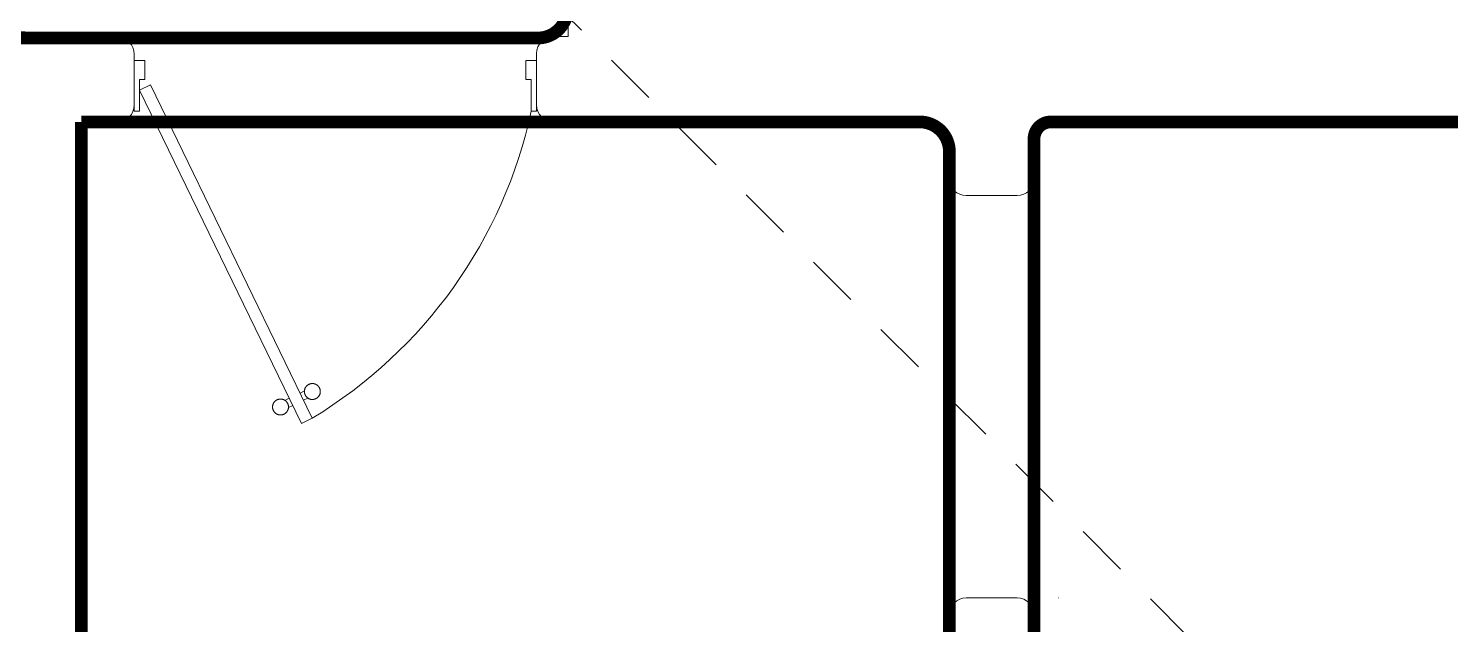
# Model space of a CAD drawing. Header units: metres. Extents: x 8 to 2416, y -346 to 476.
# Drawn here: x 221.737 to 225.096, y -239.623 to -238.216 of the extents above; entities that cross this region are included whole.
import ezdxf

# ---------------------------------------------------------------- set-up
doc = ezdxf.new("R2010")
doc.units = ezdxf.units.M
doc.linetypes.add('0', pattern=[0])
doc.linetypes.add('HIDDEN2', pattern=[0.1875, 0.125, -0.0625])
doc.layers.get('0').update_dxf_attribs({"color": 250, "linetype": '0', "lineweight": 20})
for name, color, linetype, lineweight in [('A-ANNO-TEXT', 251, 'Continuous', 13), ('A-DOOR', 35, 'Continuous', 5), ('A-WALL', 250, 'Continuous', 20), ('baños', 140, 'Continuous', 0), ('piso', 253, 'Continuous', 0)]:
    doc.layers.add(name, color=color, linetype=linetype, lineweight=lineweight)
doc.layers.add('REVESTIMIENTO EXTERIOR', color=7, linetype='Continuous', lineweight=5, true_color=0xffdebd)
doc.layers.add('Techos 1', color=7, linetype='HIDDEN2', lineweight=9, true_color=0x42391a)
doc.styles.get("Standard").update_dxf_attribs({"font": 'arial.ttf', "height": 0.1875})

# ---------------------------------------------------------------- blocks, each defined once
blk = doc.blocks.new('puerta 1.00')
at = {"layer": 'A-DOOR'}
for p, q in [((-0.15, -0.0125), (-0.9369, -0.3949)), ((-0.1376, -0.038), (-0.15, -0.0125)), ((-0.1376, -0.038), (-0.9245, -0.4204)), ((-0.8946, -0.3743), (-0.8996, -0.3641)), ((-0.8777, -0.3661), (-0.8826, -0.3559)), ((-0.9369, -0.3949), (-0.9245, -0.4204)), ((-0.8822, -0.3998), (-0.8772, -0.4101)), ((-0.8653, -0.3916), (-0.8603, -0.4018))]:
    blk.add_line(p, q, dxfattribs=at)
for points in [[(-0.08, 0), (-0.08, -0.025), (-0.125, -0.025), (-0.125, -0.0125), (-0.2, -0.0125), (-0.2, 0), (-0.08, 0)], [(-0.08, -0.95), (-0.08, -0.925), (-0.125, -0.925), (-0.125, -0.9375), (-0.2, -0.9375), (-0.2, -0.95), (-0.08, -0.95)]]:
    blk.add_lwpolyline(points, dxfattribs=at)
blk.add_arc((0.0366, 0.1602), 1.1229, 211.1336, 257.8343, dxfattribs=at)
for points in [[(-0.8982, -0.3642), (-0.9033, -0.3642), (-0.912, -0.3591), (-0.917, -0.3504), (-0.917, -0.3403), (-0.912, -0.3316), (-0.9033, -0.3265), (-0.8932, -0.3265), (-0.8844, -0.3316), (-0.8794, -0.3403), (-0.8794, -0.3504), (-0.8844, -0.3591), (-0.8932, -0.3642), (-0.8982, -0.3642)], [(-0.8617, -0.4394), (-0.8667, -0.4394), (-0.8754, -0.4344), (-0.8805, -0.4256), (-0.8805, -0.4156), (-0.8754, -0.4068), (-0.8667, -0.4018), (-0.8566, -0.4018), (-0.8479, -0.4068), (-0.8428, -0.4156), (-0.8428, -0.4257), (-0.8479, -0.4344), (-0.8566, -0.4394), (-0.8617, -0.4394)]]:
    blk.add_open_spline(points, degree=2, dxfattribs=at)
blk = doc.blocks.new('PL BASE 2N NASAS 09')
at = {"layer": 'A-WALL'}
for p, q in [((173.0473, -18.4517), (173.0473, -19.2101)), ((168.4875, -19.2117), (171.9825, -19.2117)), ((173.0125, -19.2101), (173.047, -19.2101)), ((172.0225, -19.3717), (172.0225, -19.2517)), ((172.9725, -19.3717), (172.9725, -19.2501)), ((171.9375, -19.4117), (171.9825, -19.4117)), ((173.9075, -19.4117), (173.0125, -19.4117)), ((179.3275, -19.4117), (174.1875, -19.4117)), ((171.8975, -19.4517), (171.8975, -21.3717)), ((173.9475, -19.5458), (173.9475, -19.4517)), ((174.1475, -19.4517), (174.1475, -19.5458)), ((174.1075, -19.5858), (173.9875, -19.5858)), ((173.9875, -20.5358), (174.1075, -20.5358)), ((173.9475, -20.5758), (173.9475, -21.3717)), ((174.1475, -23.8967), (174.1475, -20.5758))]:
    blk.add_line(p, q, dxfattribs=at)
for centre, start, end in [((171.9825, -19.2517), 0, 90), ((173.0125, -19.2501), 90, 180), ((171.9825, -19.3717), 270, 0), ((173.0125, -19.3717), 180, 270), ((171.9375, -19.4517), 90, 180), ((173.9075, -19.4517), 0, 90), ((174.1875, -19.4517), 90, 180), ((173.9875, -19.5458), 180, 270), ((174.1075, -19.5458), 270, 0), ((173.9875, -20.5758), 90, 180), ((174.1075, -20.5758), 0, 90)]:
    blk.add_arc(centre, 0.04, start, end, dxfattribs=at)
at = {"layer": 'piso'}
blk.add_line((171.9825, -19.2117), (173.0136, -19.2101), dxfattribs=at)
at = {"layer": 'Techos 1'}
blk.add_line((172.1943, -18.3117), (176.0975, -22.2118), dxfattribs=at)
at = {"layer": 'A-DOOR', "rotation": 90.00000000000001}
blk.add_blockref('puerta 1.00', (172.0225, -19.1867), dxfattribs=at)
at = {"layer": 'baños', "linetype": 'Continuous', "flags": 8}
for tag, p in [('MODELNUMBER', (167.1329, -5.6306, 0)), ('TRADENAME', (167.1329, -5.6307, 0)), ('PRODUCT', (167.1329, -5.6307, 0)), ('MATERIAL', (167.1329, -5.6307, 0)), ('MODELNUMBER', (168.3076, -5.6306, 0)), ('TRADENAME', (168.3076, -5.6307, 0)), ('PRODUCT', (168.3076, -5.6307, 0)), ('MATERIAL', (168.3076, -5.6307, 0))]:
    blk.add_attdef(tag, p, '', height=0.0000254, rotation=180.0001, dxfattribs=at)
blk = doc.blocks.new('PL MUEBLES 2N NASAS 09')
at = {"layer": 'A-ANNO-TEXT'}
blk.add_line((224.1188, 42.1812), (224.1194, 42.1812), dxfattribs=at)
blk.add_blockref('PL BASE 2N NASAS 09', (49.9143, 62.717))

msp = doc.modelspace()

# ---------------------------------------------------------------- linework, layer by layer
at = {"layer": 'REVESTIMIENTO EXTERIOR', "const_width": 0.03}
for points in [[(216.55181, -238.23631), (222.9401, -238.23818, 0.4142136), (223.0101, -238.16818), (223.0101, -230.07818, -0.3951723), (223.05883, -230.03312), (223.8401, -230.03818, 0.6393645), (223.9101, -229.96818), (223.9101, -228.80818, 0.4142136), (223.8401, -228.73818), (222.7901, -228.73818), (219.81147, -228.73633), (219.81182, -228.17633, 0.4142136), (219.77182, -228.13633), (215.30181, -228.13816, 0.4140941), (215.26182, -228.17816), (215.26182, -230.16637)], [(221.86182, -238.43631), (221.86182, -238.50631), (221.86182, -240.38631, 0.4142136), (221.91182, -240.43631), (223.84182, -240.43631, 0.4905971), (223.91182, -240.38631), (223.91182, -238.50631, 0.4142136), (223.84182, -238.43631), (221.86182, -238.43631)]]:
    msp.add_lwpolyline(points, format="xyb", dxfattribs=at)
msp.add_lwpolyline([(229.36182, -243.99631, -0.4142136), (229.32182, -244.03631), (224.15182, -244.03631, -0.4142136), (224.11182, -243.99631), (224.11182, -238.47631, -0.4142136), (224.15182, -238.43631), (229.32182, -238.43631, -0.4142136), (229.36182, -238.47631)], format="xyb", close=True, dxfattribs=at)

# ---------------------------------------------------------------- block references
at = {"layer": 'REVESTIMIENTO EXTERIOR', "color": 30, "true_color": 0xf8991e}
msp.add_blockref('PL MUEBLES 2N NASAS 09', (0.05, -281.74161), dxfattribs=at)

doc.saveas('drawing.dxf')
